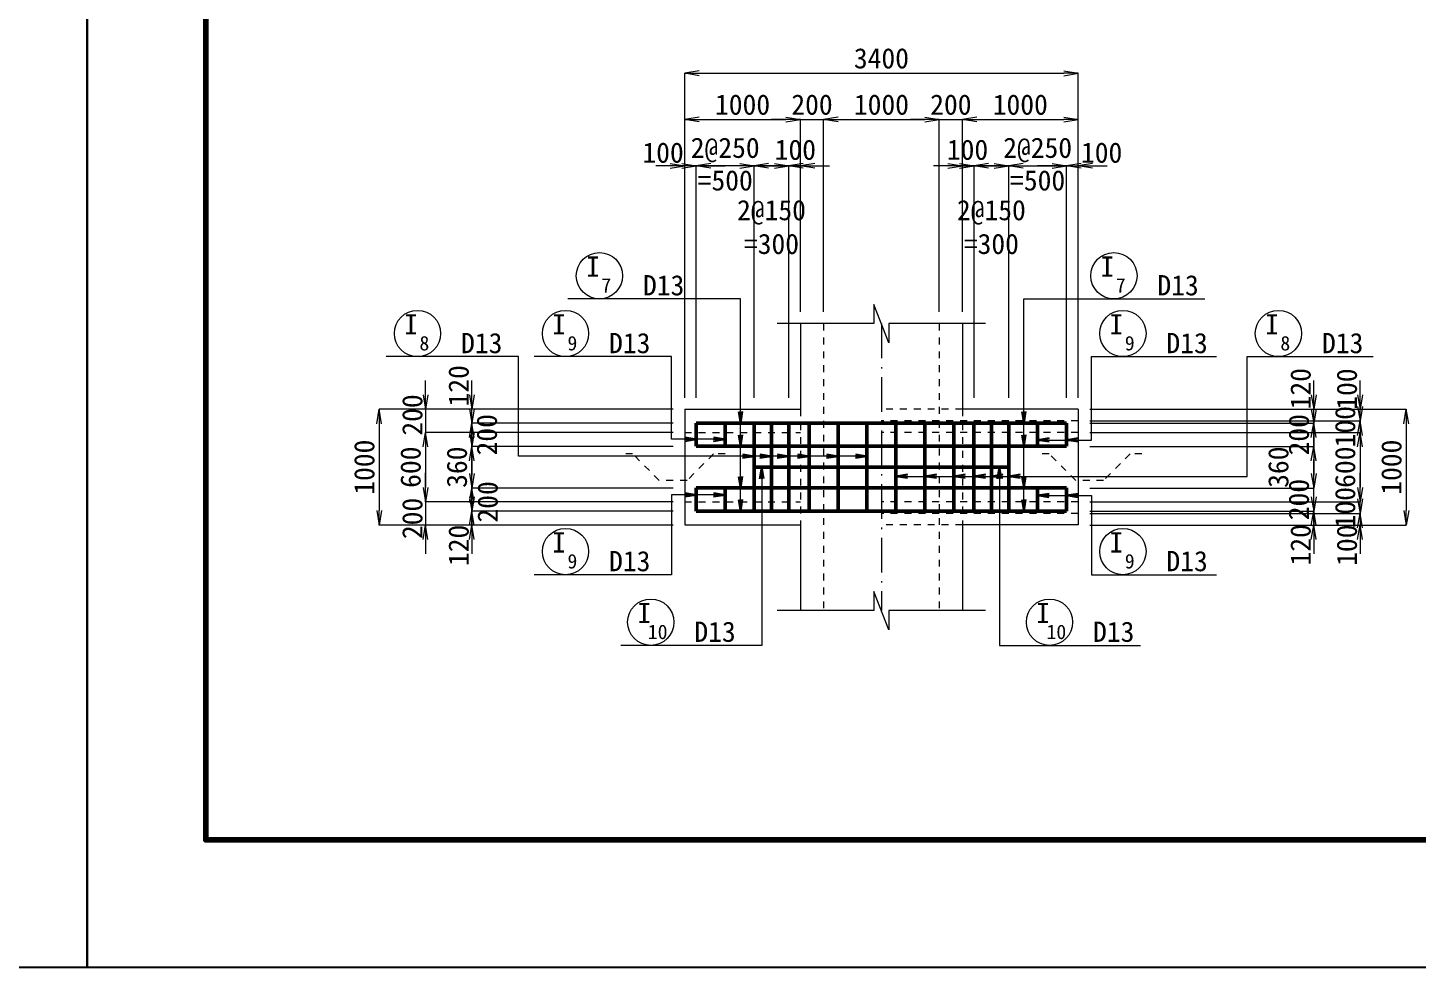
# Model space of a CAD drawing. Header units: millimetres. Extents: x 169470 to 758170, y -17820 to 11880.
# Drawn here: x 631507 to 643514, y -17820 to -9702 of the extents above; entities that cross this region are included whole.
import ezdxf
from ezdxf.enums import TextEntityAlignment as Align

# ---------------------------------------------------------------- set-up
doc = ezdxf.new("R2010")
doc.units = ezdxf.units.MM
doc.header["$LTSCALE"] = 50
doc.header["$PDSIZE"] = 300
doc.linetypes.add('SXF_一点短鎖線', pattern=[9.25, 6, -1.5, 0.25, -1.5])
doc.linetypes.add('SXF_跳び破線', pattern=[12, 6, -6])
doc.layers.get('Defpoints').update_dxf_attribs({"color": 151})
for name, color, linetype, lineweight in [('D-BGD', 7, 'Continuous', 13), ('D-BMK', 2, 'SXF_一点短鎖線', 13), ('D-STR', 1, 'Continuous', 50), ('D-STR-DIM', 7, 'Continuous', 13), ('D-STR-HTXT', 7, 'Continuous', 13), ('D-STR-TXT', 7, 'Continuous', 13), ('D-TTL', 2, 'Continuous', 140)]:
    doc.layers.add(name, color=color, linetype=linetype, lineweight=lineweight)
doc.styles.add('MS ゴシック', font='MS Gothic.ttf')
doc.styles.add('YOKO_GOTHIC', font='MS Gothic.ttf')
doc.dimstyles.new('DIM-50', dxfattribs={"dimscale": 50, "dimtxt": 3.5, "dimasz": 2.5, "dimexe": 0, "dimexo": 2, "dimgap": 0.8, "dimtad": 1, "dimdec": 0, "dimzin": 1, "dimdsep": 46, "dimtxsty": 'MS ゴシック', "dimblk": 'OPEN', "dimcen": 0.1, "dimclrd": 256, "dimclre": 256, "dimclrt": 256, "dimaunit": 1, "dimadec": 3, "dimazin": 0, "dimtfac": 1, "dimtdec": 0, "dimtix": 1, "dimtmove": 2, "dimatfit": 3, "dimldrblk": 'OPEN', "dimfxl": 1, "dimlwd": -1, "dimlwe": -1, "dimarcsym": 2})
doc.dimstyles.new('S50', dxfattribs={"dimscale": 50, "dimtxt": 3.5, "dimasz": 2, "dimexe": 1, "dimexo": 1, "dimgap": 1, "dimtad": 1, "dimdec": 0, "dimzin": 1, "dimdsep": 46, "dimtxsty": 'YOKO_GOTHIC', "dimblk": 'OPEN', "dimcen": 0, "dimclrd": 256, "dimclre": 256, "dimclrt": 256, "dimaunit": 1, "dimadec": 3, "dimazin": 0, "dimtfac": 1, "dimtdec": 0, "dimtix": 1, "dimtmove": 2, "dimatfit": 3, "dimldrblk": 'OPEN', "dimfxl": 1, "dimlwd": -1, "dimlwe": -1, "dimarcsym": 0})

# ---------------------------------------------------------------- blocks, each defined once
blk = doc.blocks.new('_Open')
at = {"color": 0, "linetype": 'ByBlock', "lineweight": -2}
for p, q in [((-1, 0.167), (0, 0)), ((-1, -0.167), (0, 0)), ((0, 0), (-1, 0))]:
    blk.add_line(p, q, dxfattribs=at)
blk = doc.blocks.new('*D73')
at = {"layer": 'D-STR-DIM', "transparency": 16777216}
for p, q in [((637184, -12899), (637184, -10095)), ((637309, -10095), (640459, -10095)), ((640584, -12899), (640584, -10095))]:
    blk.add_line(p, q, dxfattribs=at)
at = {"layer": 'Defpoints', "color": 0, "transparency": 16777216}
for p in [(640584, -10095), (637184, -12999), (640584, -12999)]:
    blk.add_point(p, dxfattribs=at)
at = {"layer": 'D-STR-DIM', "transparency": 16777216, "xscale": 125, "yscale": 125, "zscale": 125, "rotation": 180}
blk.add_blockref('_Open', (637184, -10095), dxfattribs=at)
at = {"layer": 'D-STR-DIM', "transparency": 16777216, "xscale": 125, "yscale": 125, "zscale": 125}
blk.add_blockref('_Open', (640584, -10095), dxfattribs=at)
at = {"layer": 'D-STR-DIM', "transparency": 16777216, "insert": (638884, -9967), "char_height": 175, "attachment_point": 5, "style": 'MS ゴシック'}
blk.add_mtext('3400', dxfattribs=at)
blk = doc.blocks.new('*D74')
at = {"layer": 'D-STR-DIM', "transparency": 16777216}
for p, q in [((637184, -12899), (637184, -10495)), ((637309, -10495), (638059, -10495)), ((638184, -12158), (638184, -10495))]:
    blk.add_line(p, q, dxfattribs=at)
at = {"layer": 'Defpoints', "color": 0, "transparency": 16777216}
for p in [(638184, -10495), (638184, -12258), (637184, -12999)]:
    blk.add_point(p, dxfattribs=at)
at = {"layer": 'D-STR-DIM', "transparency": 16777216, "xscale": 125, "yscale": 125, "zscale": 125, "rotation": 180}
blk.add_blockref('_Open', (637184, -10495), dxfattribs=at)
at = {"layer": 'D-STR-DIM', "transparency": 16777216, "xscale": 125, "yscale": 125, "zscale": 125}
blk.add_blockref('_Open', (638184, -10495), dxfattribs=at)
at = {"layer": 'D-STR-DIM', "transparency": 16777216, "insert": (637684, -10367), "char_height": 175, "attachment_point": 5, "style": 'MS ゴシック'}
blk.add_mtext('1000', dxfattribs=at)
blk = doc.blocks.new('*D75')
at = {"layer": 'D-STR-DIM', "transparency": 16777216}
for p, q in [((638059, -10495), (637934, -10495)), ((638184, -12158), (638184, -10495)), ((638184, -10495), (638384, -10495)), ((638384, -12158), (638384, -10495)), ((638509, -10495), (638634, -10495))]:
    blk.add_line(p, q, dxfattribs=at)
at = {"layer": 'Defpoints', "color": 0, "transparency": 16777216}
for p in [(638384, -10495), (638184, -12258), (638384, -12258)]:
    blk.add_point(p, dxfattribs=at)
at = {"layer": 'D-STR-DIM', "transparency": 16777216, "xscale": 125, "yscale": 125, "zscale": 125}
blk.add_blockref('_Open', (638184, -10495), dxfattribs=at)
at = {"layer": 'D-STR-DIM', "transparency": 16777216, "xscale": 125, "yscale": 125, "zscale": 125, "rotation": 180}
blk.add_blockref('_Open', (638384, -10495), dxfattribs=at)
at = {"layer": 'D-STR-DIM', "transparency": 16777216, "insert": (638284, -10367), "char_height": 175, "attachment_point": 5, "style": 'MS ゴシック'}
blk.add_mtext('200', dxfattribs=at)
blk = doc.blocks.new('*D76')
at = {"layer": 'D-STR-DIM', "transparency": 16777216}
for p, q in [((638384, -12158), (638384, -10495)), ((638509, -10495), (639259, -10495)), ((639384, -12158), (639384, -10495))]:
    blk.add_line(p, q, dxfattribs=at)
at = {"layer": 'Defpoints', "color": 0, "transparency": 16777216}
for p in [(639384, -10495), (638384, -12258), (639384, -12258)]:
    blk.add_point(p, dxfattribs=at)
at = {"layer": 'D-STR-DIM', "transparency": 16777216, "xscale": 125, "yscale": 125, "zscale": 125, "rotation": 180}
blk.add_blockref('_Open', (638384, -10495), dxfattribs=at)
at = {"layer": 'D-STR-DIM', "transparency": 16777216, "xscale": 125, "yscale": 125, "zscale": 125}
blk.add_blockref('_Open', (639384, -10495), dxfattribs=at)
at = {"layer": 'D-STR-DIM', "transparency": 16777216, "insert": (638884, -10367), "char_height": 175, "attachment_point": 5, "style": 'MS ゴシック'}
blk.add_mtext('1000', dxfattribs=at)
blk = doc.blocks.new('*D77')
at = {"layer": 'D-STR-DIM', "transparency": 16777216}
for p, q in [((639259, -10495), (639134, -10495)), ((639384, -12158), (639384, -10495)), ((639384, -10495), (639584, -10495)), ((639584, -12158), (639584, -10495)), ((639709, -10495), (639834, -10495))]:
    blk.add_line(p, q, dxfattribs=at)
at = {"layer": 'Defpoints', "color": 0, "transparency": 16777216}
for p in [(639584, -10495), (639384, -12258), (639584, -12258)]:
    blk.add_point(p, dxfattribs=at)
at = {"layer": 'D-STR-DIM', "transparency": 16777216, "xscale": 125, "yscale": 125, "zscale": 125}
blk.add_blockref('_Open', (639384, -10495), dxfattribs=at)
at = {"layer": 'D-STR-DIM', "transparency": 16777216, "xscale": 125, "yscale": 125, "zscale": 125, "rotation": 180}
blk.add_blockref('_Open', (639584, -10495), dxfattribs=at)
at = {"layer": 'D-STR-DIM', "transparency": 16777216, "insert": (639484, -10367), "char_height": 175, "attachment_point": 5, "style": 'MS ゴシック'}
blk.add_mtext('200', dxfattribs=at)
blk = doc.blocks.new('*D78')
at = {"layer": 'D-STR-DIM', "transparency": 16777216}
for p, q in [((639584, -12158), (639584, -10495)), ((639709, -10495), (640459, -10495)), ((640584, -12899), (640584, -10495))]:
    blk.add_line(p, q, dxfattribs=at)
at = {"layer": 'Defpoints', "color": 0, "transparency": 16777216}
for p in [(640584, -10495), (639584, -12258), (640584, -12999)]:
    blk.add_point(p, dxfattribs=at)
at = {"layer": 'D-STR-DIM', "transparency": 16777216, "xscale": 125, "yscale": 125, "zscale": 125, "rotation": 180}
blk.add_blockref('_Open', (639584, -10495), dxfattribs=at)
at = {"layer": 'D-STR-DIM', "transparency": 16777216, "xscale": 125, "yscale": 125, "zscale": 125}
blk.add_blockref('_Open', (640584, -10495), dxfattribs=at)
at = {"layer": 'D-STR-DIM', "transparency": 16777216, "insert": (640084, -10367), "char_height": 175, "attachment_point": 5, "style": 'MS ゴシック'}
blk.add_mtext('1000', dxfattribs=at)
blk = doc.blocks.new('*D79')
at = {"layer": 'D-STR-DIM', "transparency": 16777216}
for p, q in [((640359, -10895), (640234, -10895)), ((640484, -12899), (640484, -10895)), ((640484, -10895), (640584, -10895)), ((640584, -12899), (640584, -10895)), ((640709, -10895), (640834, -10895))]:
    blk.add_line(p, q, dxfattribs=at)
at = {"layer": 'Defpoints', "color": 0, "transparency": 16777216}
for p in [(640584, -10895), (640484, -12999), (640584, -12999)]:
    blk.add_point(p, dxfattribs=at)
at = {"layer": 'D-STR-DIM', "transparency": 16777216, "xscale": 125, "yscale": 125, "zscale": 125}
blk.add_blockref('_Open', (640484, -10895), dxfattribs=at)
at = {"layer": 'D-STR-DIM', "transparency": 16777216, "xscale": 125, "yscale": 125, "zscale": 125, "rotation": 180}
blk.add_blockref('_Open', (640584, -10895), dxfattribs=at)
at = {"layer": 'D-STR-DIM', "transparency": 16777216, "insert": (640787, -10782), "char_height": 175, "attachment_point": 5, "style": 'MS ゴシック'}
blk.add_mtext('100', dxfattribs=at)
blk = doc.blocks.new('*D80')
at = {"layer": 'D-STR-DIM', "transparency": 16777216}
for p, q in [((637059, -10895), (636934, -10895)), ((637184, -12899), (637184, -10895)), ((637284, -10895), (637184, -10895)), ((637284, -12899), (637284, -10895)), ((637409, -10895), (637534, -10895))]:
    blk.add_line(p, q, dxfattribs=at)
at = {"layer": 'Defpoints', "color": 0, "transparency": 16777216}
for p in [(637184, -10895), (637184, -12999), (637284, -12999)]:
    blk.add_point(p, dxfattribs=at)
at = {"layer": 'D-STR-DIM', "transparency": 16777216, "xscale": 125, "yscale": 125, "zscale": 125}
blk.add_blockref('_Open', (637184, -10895), dxfattribs=at)
at = {"layer": 'D-STR-DIM', "transparency": 16777216, "xscale": 125, "yscale": 125, "zscale": 125, "rotation": 180}
blk.add_blockref('_Open', (637284, -10895), dxfattribs=at)
at = {"layer": 'D-STR-DIM', "transparency": 16777216, "insert": (636997, -10782), "char_height": 175, "attachment_point": 5, "style": 'MS ゴシック'}
blk.add_mtext('100', dxfattribs=at)
blk = doc.blocks.new('*D81')
at = {"layer": 'D-STR-DIM', "transparency": 16777216}
for p, q in [((634944, -12874), (634944, -12749)), ((637084, -12999), (634944, -12999)), ((634944, -12999), (634944, -13199)), ((637084, -13199), (634944, -13199)), ((634944, -13324), (634944, -13449))]:
    blk.add_line(p, q, dxfattribs=at)
at = {"layer": 'Defpoints', "color": 0, "transparency": 16777216}
for p in [(637184, -12999), (634944, -13199), (637184, -13199)]:
    blk.add_point(p, dxfattribs=at)
at = {"layer": 'D-STR-DIM', "transparency": 16777216, "xscale": 125, "yscale": 125, "zscale": 125}
for p, rotation in [((634944, -12999), 270), ((634944, -13199), 90)]:
    blk.add_blockref('_Open', p, dxfattribs=dict(at, rotation=rotation))
at = {"layer": 'D-STR-DIM', "transparency": 16777216, "insert": (634831, -13048), "char_height": 175, "attachment_point": 5, "rotation": 90, "style": 'MS ゴシック'}
blk.add_mtext('200', dxfattribs=at)
blk = doc.blocks.new('*D82')
at = {"layer": 'D-STR-DIM', "transparency": 16777216}
for p, q in [((637084, -13199), (634944, -13199)), ((634944, -13324), (634944, -13674)), ((637084, -13799), (634944, -13799))]:
    blk.add_line(p, q, dxfattribs=at)
at = {"layer": 'Defpoints', "color": 0, "transparency": 16777216}
for p in [(637184, -13199), (634944, -13799), (637184, -13799)]:
    blk.add_point(p, dxfattribs=at)
at = {"layer": 'D-STR-DIM', "transparency": 16777216, "xscale": 125, "yscale": 125, "zscale": 125}
for p, rotation in [((634944, -13199), 90), ((634944, -13799), 270)]:
    blk.add_blockref('_Open', p, dxfattribs=dict(at, rotation=rotation))
at = {"layer": 'D-STR-DIM', "transparency": 16777216, "insert": (634816, -13499), "char_height": 175, "attachment_point": 5, "rotation": 90, "style": 'MS ゴシック'}
blk.add_mtext('600', dxfattribs=at)
blk = doc.blocks.new('*D83')
at = {"layer": 'D-STR-DIM', "transparency": 16777216}
for p, q in [((634944, -13674), (634944, -13549)), ((637084, -13799), (634944, -13799)), ((634944, -13799), (634944, -13999)), ((637084, -13999), (634944, -13999)), ((634944, -14124), (634944, -14249))]:
    blk.add_line(p, q, dxfattribs=at)
at = {"layer": 'Defpoints', "color": 0, "transparency": 16777216}
for p in [(637184, -13799), (634944, -13999), (637184, -13999)]:
    blk.add_point(p, dxfattribs=at)
at = {"layer": 'D-STR-DIM', "transparency": 16777216, "xscale": 125, "yscale": 125, "zscale": 125}
for p, rotation in [((634944, -13799), 270), ((634944, -13999), 90)]:
    blk.add_blockref('_Open', p, dxfattribs=dict(at, rotation=rotation))
at = {"layer": 'D-STR-DIM', "transparency": 16777216, "insert": (634831, -13942), "char_height": 175, "attachment_point": 5, "rotation": 90, "style": 'MS ゴシック'}
blk.add_mtext('200', dxfattribs=at)
blk = doc.blocks.new('*D84')
at = {"layer": 'D-STR-DIM', "transparency": 16777216}
for p, q in [((637084, -12999), (634544, -12999)), ((634544, -13124), (634544, -13874)), ((637084, -13999), (634544, -13999))]:
    blk.add_line(p, q, dxfattribs=at)
at = {"layer": 'Defpoints', "color": 0, "transparency": 16777216}
for p in [(637184, -12999), (634544, -13999), (637184, -13999)]:
    blk.add_point(p, dxfattribs=at)
at = {"layer": 'D-STR-DIM', "transparency": 16777216, "xscale": 125, "yscale": 125, "zscale": 125}
for p, rotation in [((634544, -12999), 90), ((634544, -13999), 270)]:
    blk.add_blockref('_Open', p, dxfattribs=dict(at, rotation=rotation))
at = {"layer": 'D-STR-DIM', "transparency": 16777216, "insert": (634416, -13499), "char_height": 175, "attachment_point": 5, "rotation": 90, "style": 'MS ゴシック'}
blk.add_mtext('1000', dxfattribs=at)
blk = doc.blocks.new('*D85')
at = {"layer": 'D-STR-DIM', "transparency": 16777216}
for p, q in [((635344, -13754), (635344, -13629)), ((637084, -13879), (635344, -13879)), ((635344, -13999), (635344, -13879)), ((637084, -13999), (635344, -13999)), ((635344, -14124), (635344, -14249))]:
    blk.add_line(p, q, dxfattribs=at)
at = {"layer": 'Defpoints', "color": 0, "transparency": 16777216}
for p in [(635344, -13879), (637184, -13879), (637184, -13999)]:
    blk.add_point(p, dxfattribs=at)
at = {"layer": 'D-STR-DIM', "transparency": 16777216, "xscale": 125, "yscale": 125, "zscale": 125}
for p, rotation in [((635344, -13879), 270), ((635344, -13999), 90)]:
    blk.add_blockref('_Open', p, dxfattribs=dict(at, rotation=rotation))
at = {"layer": 'D-STR-DIM', "transparency": 16777216, "insert": (635231, -14175), "char_height": 175, "attachment_point": 5, "rotation": 90, "style": 'MS ゴシック'}
blk.add_mtext('120', dxfattribs=at)
blk = doc.blocks.new('*D86')
at = {"layer": 'D-STR-DIM', "transparency": 16777216}
for p, q in [((635344, -13554), (635344, -13429)), ((637084, -13679), (635344, -13679)), ((635344, -13879), (635344, -13679)), ((637084, -13879), (635344, -13879)), ((635344, -14004), (635344, -14129))]:
    blk.add_line(p, q, dxfattribs=at)
at = {"layer": 'Defpoints', "color": 0, "transparency": 16777216}
for p in [(635344, -13679), (637184, -13679), (637184, -13879)]:
    blk.add_point(p, dxfattribs=at)
at = {"layer": 'D-STR-DIM', "transparency": 16777216, "xscale": 125, "yscale": 125, "zscale": 125}
for p, rotation in [((635344, -13679), 270), ((635344, -13879), 90)]:
    blk.add_blockref('_Open', p, dxfattribs=dict(at, rotation=rotation))
at = {"layer": 'D-STR-DIM', "transparency": 16777216, "insert": (635482, -13799), "char_height": 175, "attachment_point": 5, "rotation": 90, "style": 'MS ゴシック'}
blk.add_mtext('200', dxfattribs=at)
blk = doc.blocks.new('*D87')
at = {"layer": 'D-STR-DIM', "transparency": 16777216}
for p, q in [((635344, -13194), (635344, -13069)), ((637084, -13319), (635344, -13319)), ((635344, -13679), (635344, -13319)), ((637084, -13679), (635344, -13679)), ((635344, -13804), (635344, -13929))]:
    blk.add_line(p, q, dxfattribs=at)
at = {"layer": 'Defpoints', "color": 0, "transparency": 16777216}
for p in [(635344, -13319), (637184, -13319), (637184, -13679)]:
    blk.add_point(p, dxfattribs=at)
at = {"layer": 'D-STR-DIM', "transparency": 16777216, "xscale": 125, "yscale": 125, "zscale": 125}
for p, rotation in [((635344, -13319), 270), ((635344, -13679), 90)]:
    blk.add_blockref('_Open', p, dxfattribs=dict(at, rotation=rotation))
at = {"layer": 'D-STR-DIM', "transparency": 16777216, "insert": (635216, -13499), "char_height": 175, "attachment_point": 5, "rotation": 90, "style": 'MS ゴシック'}
blk.add_mtext('360', dxfattribs=at)
blk = doc.blocks.new('*D88')
at = {"layer": 'D-STR-DIM', "transparency": 16777216}
for p, q in [((635344, -12994), (635344, -12869)), ((637084, -13119), (635344, -13119)), ((635344, -13319), (635344, -13119)), ((637084, -13319), (635344, -13319)), ((635344, -13444), (635344, -13569))]:
    blk.add_line(p, q, dxfattribs=at)
at = {"layer": 'Defpoints', "color": 0, "transparency": 16777216}
for p in [(635344, -13119), (637184, -13119), (637184, -13319)]:
    blk.add_point(p, dxfattribs=at)
at = {"layer": 'D-STR-DIM', "transparency": 16777216, "xscale": 125, "yscale": 125, "zscale": 125}
for p, rotation in [((635344, -13119), 270), ((635344, -13319), 90)]:
    blk.add_blockref('_Open', p, dxfattribs=dict(at, rotation=rotation))
at = {"layer": 'D-STR-DIM', "transparency": 16777216, "insert": (635475, -13219), "char_height": 175, "attachment_point": 5, "rotation": 90, "style": 'MS ゴシック'}
blk.add_mtext('200', dxfattribs=at)
blk = doc.blocks.new('*D89')
at = {"layer": 'D-STR-DIM', "transparency": 16777216}
for p, q in [((635344, -12874), (635344, -12749)), ((637084, -12999), (635344, -12999)), ((635344, -13119), (635344, -12999)), ((637084, -13119), (635344, -13119)), ((635344, -13244), (635344, -13369))]:
    blk.add_line(p, q, dxfattribs=at)
at = {"layer": 'Defpoints', "color": 0, "transparency": 16777216}
for p in [(635344, -12999), (637184, -12999), (637184, -13119)]:
    blk.add_point(p, dxfattribs=at)
at = {"layer": 'D-STR-DIM', "transparency": 16777216, "xscale": 125, "yscale": 125, "zscale": 125}
for p, rotation in [((635344, -12999), 270), ((635344, -13119), 90)]:
    blk.add_blockref('_Open', p, dxfattribs=dict(at, rotation=rotation))
at = {"layer": 'D-STR-DIM', "transparency": 16777216, "insert": (635231, -12796), "char_height": 175, "attachment_point": 5, "rotation": 90, "style": 'MS ゴシック'}
blk.add_mtext('120', dxfattribs=at)
blk = doc.blocks.new('*D90')
at = {"layer": 'D-STR-DIM', "transparency": 16777216}
for p, q in [((640684, -13199), (643020, -13199)), ((643020, -13324), (643020, -13674)), ((640684, -13799), (643020, -13799))]:
    blk.add_line(p, q, dxfattribs=at)
at = {"layer": 'Defpoints', "color": 0, "transparency": 16777216}
for p in [(640584, -13199), (640584, -13799), (643020, -13799)]:
    blk.add_point(p, dxfattribs=at)
at = {"layer": 'D-STR-DIM', "transparency": 16777216, "xscale": 125, "yscale": 125, "zscale": 125}
for p, rotation in [((643020, -13199), 90), ((643020, -13799), 270)]:
    blk.add_blockref('_Open', p, dxfattribs=dict(at, rotation=rotation))
at = {"layer": 'D-STR-DIM', "transparency": 16777216, "insert": (642892, -13499), "char_height": 175, "attachment_point": 5, "rotation": 90, "style": 'MS ゴシック'}
blk.add_mtext('600', dxfattribs=at)
blk = doc.blocks.new('*D91')
at = {"layer": 'D-STR-DIM', "transparency": 16777216}
for p, q in [((643020, -13774), (643020, -13649)), ((640684, -13899), (643020, -13899)), ((643020, -13899), (643020, -13999)), ((640684, -13999), (643020, -13999)), ((643020, -14124), (643020, -14249))]:
    blk.add_line(p, q, dxfattribs=at)
at = {"layer": 'Defpoints', "color": 0, "transparency": 16777216}
for p in [(640584, -13899), (640584, -13999), (643020, -13999)]:
    blk.add_point(p, dxfattribs=at)
at = {"layer": 'D-STR-DIM', "transparency": 16777216, "xscale": 125, "yscale": 125, "zscale": 125}
for p, rotation in [((643020, -13899), 270), ((643020, -13999), 90)]:
    blk.add_blockref('_Open', p, dxfattribs=dict(at, rotation=rotation))
at = {"layer": 'D-STR-DIM', "transparency": 16777216, "insert": (642907, -14173), "char_height": 175, "attachment_point": 5, "rotation": 90, "style": 'MS ゴシック'}
blk.add_mtext('100', dxfattribs=at)
blk = doc.blocks.new('*D92')
at = {"layer": 'D-STR-DIM', "transparency": 16777216}
for p, q in [((640684, -12999), (643420, -12999)), ((643420, -13124), (643420, -13874)), ((640684, -13999), (643420, -13999))]:
    blk.add_line(p, q, dxfattribs=at)
at = {"layer": 'Defpoints', "color": 0, "transparency": 16777216}
for p in [(640584, -12999), (640584, -13999), (643420, -13999)]:
    blk.add_point(p, dxfattribs=at)
at = {"layer": 'D-STR-DIM', "transparency": 16777216, "xscale": 125, "yscale": 125, "zscale": 125}
for p, rotation in [((643420, -12999), 90), ((643420, -13999), 270)]:
    blk.add_blockref('_Open', p, dxfattribs=dict(at, rotation=rotation))
at = {"layer": 'D-STR-DIM', "transparency": 16777216, "insert": (643292, -13499), "char_height": 175, "attachment_point": 5, "rotation": 90, "style": 'MS ゴシック'}
blk.add_mtext('1000', dxfattribs=at)
blk = doc.blocks.new('*D93')
at = {"layer": 'D-STR-DIM', "transparency": 16777216}
for p, q in [((642620, -13754), (642620, -13629)), ((640684, -13879), (642620, -13879)), ((642620, -13999), (642620, -13879)), ((640684, -13999), (642620, -13999)), ((642620, -14124), (642620, -14249))]:
    blk.add_line(p, q, dxfattribs=at)
at = {"layer": 'Defpoints', "color": 0, "transparency": 16777216}
for p in [(640584, -13879), (642620, -13879), (640584, -13999)]:
    blk.add_point(p, dxfattribs=at)
at = {"layer": 'D-STR-DIM', "transparency": 16777216, "xscale": 125, "yscale": 125, "zscale": 125}
for p, rotation in [((642620, -13879), 270), ((642620, -13999), 90)]:
    blk.add_blockref('_Open', p, dxfattribs=dict(at, rotation=rotation))
at = {"layer": 'D-STR-DIM', "transparency": 16777216, "insert": (642507, -14170), "char_height": 175, "attachment_point": 5, "rotation": 90, "style": 'MS ゴシック'}
blk.add_mtext('120', dxfattribs=at)
blk = doc.blocks.new('*D94')
at = {"layer": 'D-STR-DIM', "transparency": 16777216}
for p, q in [((642620, -13554), (642620, -13429)), ((640684, -13679), (642620, -13679)), ((642620, -13879), (642620, -13679)), ((640684, -13879), (642620, -13879)), ((642620, -14004), (642620, -14129))]:
    blk.add_line(p, q, dxfattribs=at)
at = {"layer": 'Defpoints', "color": 0, "transparency": 16777216}
for p in [(640584, -13679), (642620, -13679), (640584, -13879)]:
    blk.add_point(p, dxfattribs=at)
at = {"layer": 'D-STR-DIM', "transparency": 16777216, "xscale": 125, "yscale": 125, "zscale": 125}
for p, rotation in [((642620, -13679), 270), ((642620, -13879), 90)]:
    blk.add_blockref('_Open', p, dxfattribs=dict(at, rotation=rotation))
at = {"layer": 'D-STR-DIM', "transparency": 16777216, "insert": (642492, -13779), "char_height": 175, "attachment_point": 5, "rotation": 90, "style": 'MS ゴシック'}
blk.add_mtext('200', dxfattribs=at)
blk = doc.blocks.new('*D95')
at = {"layer": 'D-STR-DIM', "transparency": 16777216}
for p, q in [((640684, -13319), (642620, -13319)), ((642620, -13554), (642620, -13444)), ((640684, -13679), (642620, -13679))]:
    blk.add_line(p, q, dxfattribs=at)
at = {"layer": 'Defpoints', "color": 0, "transparency": 16777216}
for p in [(640584, -13319), (642620, -13319), (640584, -13679)]:
    blk.add_point(p, dxfattribs=at)
at = {"layer": 'D-STR-DIM', "transparency": 16777216, "xscale": 125, "yscale": 125, "zscale": 125}
for p, rotation in [((642620, -13319), 90), ((642620, -13679), 270)]:
    blk.add_blockref('_Open', p, dxfattribs=dict(at, rotation=rotation))
at = {"layer": 'D-STR-DIM', "transparency": 16777216, "insert": (642315, -13499), "char_height": 175, "attachment_point": 5, "rotation": 90, "style": 'MS ゴシック'}
blk.add_mtext('360', dxfattribs=at)
blk = doc.blocks.new('*D96')
at = {"layer": 'D-STR-DIM', "transparency": 16777216}
for p, q in [((642620, -12994), (642620, -12869)), ((640684, -13119), (642620, -13119)), ((642620, -13319), (642620, -13119)), ((640684, -13319), (642620, -13319)), ((642620, -13444), (642620, -13569))]:
    blk.add_line(p, q, dxfattribs=at)
at = {"layer": 'Defpoints', "color": 0, "transparency": 16777216}
for p in [(640584, -13119), (642620, -13119), (640584, -13319)]:
    blk.add_point(p, dxfattribs=at)
at = {"layer": 'D-STR-DIM', "transparency": 16777216, "xscale": 125, "yscale": 125, "zscale": 125}
for p, rotation in [((642620, -13119), 270), ((642620, -13319), 90)]:
    blk.add_blockref('_Open', p, dxfattribs=dict(at, rotation=rotation))
at = {"layer": 'D-STR-DIM', "transparency": 16777216, "insert": (642492, -13219), "char_height": 175, "attachment_point": 5, "rotation": 90, "style": 'MS ゴシック'}
blk.add_mtext('200', dxfattribs=at)
blk = doc.blocks.new('*D97')
at = {"layer": 'D-STR-DIM', "transparency": 16777216}
for p, q in [((642620, -12874), (642620, -12749)), ((640684, -12999), (642620, -12999)), ((642620, -13119), (642620, -12999)), ((640684, -13119), (642620, -13119)), ((642620, -13244), (642620, -13369))]:
    blk.add_line(p, q, dxfattribs=at)
at = {"layer": 'Defpoints', "color": 0, "transparency": 16777216}
for p in [(640584, -12999), (642620, -12999), (640584, -13119)]:
    blk.add_point(p, dxfattribs=at)
at = {"layer": 'D-STR-DIM', "transparency": 16777216, "xscale": 125, "yscale": 125, "zscale": 125}
for p, rotation in [((642620, -12999), 270), ((642620, -13119), 90)]:
    blk.add_blockref('_Open', p, dxfattribs=dict(at, rotation=rotation))
at = {"layer": 'D-STR-DIM', "transparency": 16777216, "insert": (642507, -12821), "char_height": 175, "attachment_point": 5, "rotation": 90, "style": 'MS ゴシック'}
blk.add_mtext('120', dxfattribs=at)
blk = doc.blocks.new('*D98')
at = {"layer": 'D-STR-DIM', "transparency": 16777216}
for p, q in [((643020, -13674), (643020, -13549)), ((640684, -13799), (643020, -13799)), ((643020, -13899), (643020, -13799)), ((640684, -13899), (643020, -13899)), ((643020, -14024), (643020, -14149))]:
    blk.add_line(p, q, dxfattribs=at)
at = {"layer": 'Defpoints', "color": 0, "transparency": 16777216}
for p in [(640584, -13799), (643020, -13799), (640584, -13899)]:
    blk.add_point(p, dxfattribs=at)
at = {"layer": 'D-STR-DIM', "transparency": 16777216, "xscale": 125, "yscale": 125, "zscale": 125}
for p, rotation in [((643020, -13799), 270), ((643020, -13899), 90)]:
    blk.add_blockref('_Open', p, dxfattribs=dict(at, rotation=rotation))
at = {"layer": 'D-STR-DIM', "transparency": 16777216, "insert": (642892, -13849), "char_height": 175, "attachment_point": 5, "rotation": 90, "style": 'MS ゴシック'}
blk.add_mtext('100', dxfattribs=at)
blk = doc.blocks.new('*D99')
at = {"layer": 'D-STR-DIM', "transparency": 16777216}
for p, q in [((643020, -12874), (643020, -12749)), ((640684, -12999), (643020, -12999)), ((643020, -13099), (643020, -12999)), ((640684, -13099), (643020, -13099)), ((643020, -13224), (643020, -13349))]:
    blk.add_line(p, q, dxfattribs=at)
at = {"layer": 'Defpoints', "color": 0, "transparency": 16777216}
for p in [(640584, -12999), (643020, -12999), (640584, -13099)]:
    blk.add_point(p, dxfattribs=at)
at = {"layer": 'D-STR-DIM', "transparency": 16777216, "xscale": 125, "yscale": 125, "zscale": 125}
for p, rotation in [((643020, -12999), 270), ((643020, -13099), 90)]:
    blk.add_blockref('_Open', p, dxfattribs=dict(at, rotation=rotation))
at = {"layer": 'D-STR-DIM', "transparency": 16777216, "insert": (642907, -12824), "char_height": 175, "attachment_point": 5, "rotation": 90, "style": 'MS ゴシック'}
blk.add_mtext('100', dxfattribs=at)
blk = doc.blocks.new('*D100')
at = {"layer": 'D-STR-DIM', "transparency": 16777216}
for p, q in [((643020, -12974), (643020, -12849)), ((640684, -13099), (643020, -13099)), ((640684, -13199), (643020, -13199)), ((643020, -13099), (643020, -13199)), ((643020, -13324), (643020, -13449))]:
    blk.add_line(p, q, dxfattribs=at)
at = {"layer": 'Defpoints', "color": 0, "transparency": 16777216}
for p in [(640584, -13099), (640584, -13199), (643020, -13199)]:
    blk.add_point(p, dxfattribs=at)
at = {"layer": 'D-STR-DIM', "transparency": 16777216, "xscale": 125, "yscale": 125, "zscale": 125}
for p, rotation in [((643020, -13099), 270), ((643020, -13199), 90)]:
    blk.add_blockref('_Open', p, dxfattribs=dict(at, rotation=rotation))
at = {"layer": 'D-STR-DIM', "transparency": 16777216, "insert": (642892, -13149), "char_height": 175, "attachment_point": 5, "rotation": 90, "style": 'MS ゴシック'}
blk.add_mtext('100', dxfattribs=at)
blk = doc.blocks.new('*D2464')
at = {"layer": 'D-STR-DIM', "transparency": 16777216}
for p, q in [((637959, -10895), (637834, -10895)), ((638084, -12899), (638084, -10895)), ((638184, -10895), (638084, -10895)), ((638184, -12158), (638184, -10895)), ((638309, -10895), (638434, -10895))]:
    blk.add_line(p, q, dxfattribs=at)
at = {"layer": 'Defpoints', "color": 0, "transparency": 16777216}
for p in [(638084, -10895), (638184, -12258), (638084, -12999)]:
    blk.add_point(p, dxfattribs=at)
at = {"layer": 'D-STR-DIM', "transparency": 16777216, "xscale": 125, "yscale": 125, "zscale": 125}
blk.add_blockref('_Open', (638084, -10895), dxfattribs=at)
at = {"layer": 'D-STR-DIM', "transparency": 16777216, "xscale": 125, "yscale": 125, "zscale": 125, "rotation": 180}
blk.add_blockref('_Open', (638184, -10895), dxfattribs=at)
at = {"layer": 'D-STR-DIM', "transparency": 16777216, "insert": (638140, -10757), "char_height": 175, "attachment_point": 5, "style": 'MS ゴシック'}
blk.add_mtext('100', dxfattribs=at)
blk = doc.blocks.new('*D2465')
at = {"layer": 'D-STR-DIM', "transparency": 16777216}
for p, q in [((637159, -10895), (637034, -10895)), ((637284, -12899), (637284, -10895)), ((637784, -10895), (637284, -10895)), ((637784, -12899), (637784, -10895)), ((637909, -10895), (638034, -10895))]:
    blk.add_line(p, q, dxfattribs=at)
at = {"layer": 'Defpoints', "color": 0, "transparency": 16777216}
for p in [(637284, -10895), (637284, -12999), (637784, -12999)]:
    blk.add_point(p, dxfattribs=at)
at = {"layer": 'D-STR-DIM', "transparency": 16777216, "xscale": 125, "yscale": 125, "zscale": 125}
blk.add_blockref('_Open', (637284, -10895), dxfattribs=at)
at = {"layer": 'D-STR-DIM', "transparency": 16777216, "xscale": 125, "yscale": 125, "zscale": 125, "rotation": 180}
blk.add_blockref('_Open', (637784, -10895), dxfattribs=at)
at = {"layer": 'D-STR-DIM', "transparency": 16777216, "char_height": 175, "attachment_point": 5, "style": 'MS ゴシック'}
for s, insert in [('2@250', (637534, -10758)), ('=500', (637534, -11022))]:
    blk.add_mtext(s, dxfattribs=dict(at, insert=insert))
blk = doc.blocks.new('*D2466')
at = {"layer": 'D-STR-DIM', "transparency": 16777216}
for p, q in [((637659, -10895), (637534, -10895)), ((637784, -12899), (637784, -10895)), ((637784, -10895), (638084, -10895)), ((638084, -12899), (638084, -10895)), ((638209, -10895), (638334, -10895))]:
    blk.add_line(p, q, dxfattribs=at)
at = {"layer": 'Defpoints', "color": 0, "transparency": 16777216}
for p in [(638084, -10895), (637784, -12999), (638084, -12999)]:
    blk.add_point(p, dxfattribs=at)
at = {"layer": 'D-STR-DIM', "transparency": 16777216, "xscale": 125, "yscale": 125, "zscale": 125}
blk.add_blockref('_Open', (637784, -10895), dxfattribs=at)
at = {"layer": 'D-STR-DIM', "transparency": 16777216, "xscale": 125, "yscale": 125, "zscale": 125, "rotation": 180}
blk.add_blockref('_Open', (638084, -10895), dxfattribs=at)
at = {"layer": 'D-STR-DIM', "transparency": 16777216, "insert": (637934, -11425), "char_height": 175, "attachment_point": 5, "style": 'MS ゴシック'}
blk.add_mtext('2@150\\P=300', dxfattribs=at)
blk = doc.blocks.new('*D2467')
at = {"layer": 'D-STR-DIM', "transparency": 16777216}
for p, q in [((639459, -10895), (639334, -10895)), ((639584, -12158), (639584, -10895)), ((639584, -10895), (639684, -10895)), ((639684, -12899), (639684, -10895)), ((639809, -10895), (639934, -10895))]:
    blk.add_line(p, q, dxfattribs=at)
at = {"layer": 'Defpoints', "color": 0, "transparency": 16777216}
for p in [(639684, -10895), (639584, -12258), (639684, -12999)]:
    blk.add_point(p, dxfattribs=at)
at = {"layer": 'D-STR-DIM', "transparency": 16777216, "xscale": 125, "yscale": 125, "zscale": 125}
blk.add_blockref('_Open', (639584, -10895), dxfattribs=at)
at = {"layer": 'D-STR-DIM', "transparency": 16777216, "xscale": 125, "yscale": 125, "zscale": 125, "rotation": 180}
blk.add_blockref('_Open', (639684, -10895), dxfattribs=at)
at = {"layer": 'D-STR-DIM', "transparency": 16777216, "insert": (639628, -10757), "char_height": 175, "attachment_point": 5, "style": 'MS ゴシック'}
blk.add_mtext('100', dxfattribs=at)
blk = doc.blocks.new('*D2468')
at = {"layer": 'D-STR-DIM', "transparency": 16777216}
for p, q in [((639859, -10895), (639734, -10895)), ((639984, -12899), (639984, -10895)), ((639984, -10895), (640484, -10895)), ((640484, -12899), (640484, -10895)), ((640609, -10895), (640734, -10895))]:
    blk.add_line(p, q, dxfattribs=at)
at = {"layer": 'Defpoints', "color": 0, "transparency": 16777216}
for p in [(640484, -10895), (639984, -12999), (640484, -12999)]:
    blk.add_point(p, dxfattribs=at)
at = {"layer": 'D-STR-DIM', "transparency": 16777216, "xscale": 125, "yscale": 125, "zscale": 125}
blk.add_blockref('_Open', (639984, -10895), dxfattribs=at)
at = {"layer": 'D-STR-DIM', "transparency": 16777216, "xscale": 125, "yscale": 125, "zscale": 125, "rotation": 180}
blk.add_blockref('_Open', (640484, -10895), dxfattribs=at)
at = {"layer": 'D-STR-DIM', "transparency": 16777216, "char_height": 175, "attachment_point": 5, "style": 'MS ゴシック'}
for s, insert in [('2@250', (640234, -10758)), ('=500', (640234, -11022))]:
    blk.add_mtext(s, dxfattribs=dict(at, insert=insert))
blk = doc.blocks.new('*D2469')
at = {"layer": 'D-STR-DIM', "transparency": 16777216}
for p, q in [((639559, -10895), (639434, -10895)), ((639684, -12899), (639684, -10895)), ((639984, -10895), (639684, -10895)), ((639984, -12899), (639984, -10895)), ((640109, -10895), (640234, -10895))]:
    blk.add_line(p, q, dxfattribs=at)
at = {"layer": 'Defpoints', "color": 0, "transparency": 16777216}
for p in [(639684, -10895), (639684, -12999), (639984, -12999)]:
    blk.add_point(p, dxfattribs=at)
at = {"layer": 'D-STR-DIM', "transparency": 16777216, "xscale": 125, "yscale": 125, "zscale": 125}
blk.add_blockref('_Open', (639684, -10895), dxfattribs=at)
at = {"layer": 'D-STR-DIM', "transparency": 16777216, "xscale": 125, "yscale": 125, "zscale": 125, "rotation": 180}
blk.add_blockref('_Open', (639984, -10895), dxfattribs=at)
at = {"layer": 'D-STR-DIM', "transparency": 16777216, "insert": (639834, -11425), "char_height": 175, "attachment_point": 5, "style": 'MS ゴシック'}
blk.add_mtext('2@150\\P=300', dxfattribs=at)

msp = doc.modelspace()

# ---------------------------------------------------------------- linework, layer by layer
at = {"layer": 'D-BGD'}
for p, q in [((638183.8, -12258.45), (638183.8, -12998.51)), ((639583.8, -12258.45), (639583.8, -12998.51)), ((637183.8, -12998.51), (637183.8, -13998.51)), ((638183.8, -13998.51), (638183.8, -14738.57)), ((639583.8, -13998.51), (639583.8, -14738.57))]:
    msp.add_line(p, q, dxfattribs=at)
at = {"layer": 'D-BGD', "linetype": 'SXF_跳び破線', "ltscale": 0.2}
for p, q in [((638383.8, -12258.45), (638383.8, -14738.57)), ((639383.8, -12258.45), (639383.8, -14738.57)), ((638183.8, -12998.51), (638183.8, -13998.51)), ((639583.8, -12998.51), (638883.8, -12998.51)), ((639583.8, -12998.51), (639583.8, -13998.51)), ((637183.8, -13198.51), (638183.8, -13198.51)), ((640583.8, -13098.51), (638883.8, -13098.51)), ((640583.8, -13198.51), (638883.8, -13198.51)), ((637183.8, -13798.51), (638183.8, -13798.51)), ((640583.8, -13798.51), (638883.8, -13798.51)), ((640583.8, -13898.51), (638883.8, -13898.51)), ((639583.8, -13998.51), (638883.8, -13998.51))]:
    msp.add_line(p, q, dxfattribs=at)
at = {"layer": 'D-BGD', "ltscale": 100}
for p, q in [((637183.8, -12998.51), (638183.8, -12998.51)), ((637183.8, -13998.51), (638183.8, -13998.51))]:
    msp.add_line(p, q, dxfattribs=at)
at = {"layer": 'D-BGD', "ltscale": 30}
for p, q in [((640583.8, -12998.51), (639583.8, -12998.51)), ((640583.8, -12998.51), (640583.8, -13998.51)), ((640583.8, -13998.51), (639583.8, -13998.51))]:
    msp.add_line(p, q, dxfattribs=at)
at = {"layer": 'D-BGD', "linetype": 'SXF_跳び破線', "ltscale": 0.2}
for points in [[(637533.8, -13383.51), (637433.8, -13383.51), (637203.8, -13613.51), (636963.8, -13613.51), (636733.8, -13383.51), (636633.8, -13383.51)], [(641133.8, -13383.51), (641033.8, -13383.51), (640803.8, -13613.51), (640563.8, -13613.51), (640333.8, -13383.51), (640233.8, -13383.51)]]:
    msp.add_lwpolyline(points, dxfattribs=at)
at = {"layer": 'D-BMK'}
msp.add_line((638883.8, -12258.45), (638883.8, -14738.57), dxfattribs=at)
at = {"layer": 'D-STR'}
for p, q in [((637283.8, -13118.51), (638883.8, -13118.51)), ((637283.8, -13118.51), (637283.8, -13318.51)), ((637533.8, -13118.51), (637533.8, -13318.51)), ((637783.8, -13118.51), (637783.8, -13878.51)), ((637933.8, -13118.51), (637933.8, -13878.51)), ((638083.8, -13118.51), (638083.8, -13878.51)), ((638258.8, -13878.51), (638258.8, -13118.51)), ((638508.8, -13878.51), (638508.8, -13118.51)), ((638758.8, -13878.51), (638758.8, -13118.51)), ((640483.8, -13118.51), (638883.8, -13118.51)), ((639008.8, -13118.51), (639008.8, -13878.51)), ((639258.8, -13118.51), (639258.8, -13878.51)), ((639508.8, -13118.51), (639508.8, -13878.51)), ((639683.8, -13118.51), (639683.8, -13878.51)), ((639833.8, -13118.51), (639833.8, -13878.51)), ((639983.8, -13118.51), (639983.8, -13878.51)), ((640233.8, -13118.51), (640233.8, -13318.51)), ((640483.8, -13118.51), (640483.8, -13318.51)), ((637283.8, -13318.51), (638883.8, -13318.51)), ((640483.8, -13318.51), (638883.8, -13318.51)), ((637783.8, -13498.51), (639983.8, -13498.51)), ((637283.8, -13678.51), (638883.8, -13678.51)), ((637283.8, -13878.51), (637283.8, -13678.51)), ((637533.8, -13678.51), (637533.8, -13878.51)), ((640483.8, -13678.51), (638883.8, -13678.51)), ((640233.8, -13678.51), (640233.8, -13878.51)), ((640483.8, -13878.51), (640483.8, -13678.51)), ((637283.8, -13878.51), (638883.8, -13878.51)), ((640483.8, -13878.51), (638883.8, -13878.51))]:
    msp.add_line(p, q, dxfattribs=at)
at = {"layer": 'D-STR-HTXT'}
for p, q in [((635746.48, -12543.97), (634603.3, -12543.97)), ((637068.69, -12543.97), (635882.42, -12543.97)), ((640698.92, -12543.97), (641780.31, -12543.97)), ((642043.43, -12543.97), (643133.99, -12543.97)), ((637068.69, -14428.37), (635882.42, -14428.37)), ((640698.92, -14428.37), (641780.31, -14428.37))]:
    msp.add_line(p, q, dxfattribs=at)
for points in [[(639783.8, -12258.45), (638948.8, -12258.45), (638948.8, -12423.45), (638818.8, -12093.45), (638818.8, -12258.45), (637983.8, -12258.45)], [(639783.8, -14738.57), (638948.8, -14738.57), (638948.8, -14903.57), (638818.8, -14573.57), (638818.8, -14738.57), (637983.8, -14738.57)]]:
    msp.add_lwpolyline(points, dxfattribs=at)
for centre in [(636446.98, -11844.37), (640892.74, -11844.37), (634874.86, -12343.97), (642315, -12343.97)]:
    msp.add_circle(centre, 200, dxfattribs=at)
at = {"layer": 'D-STR-HTXT', "color": 4}
for centre in [(636153.99, -12343.97), (640970.49, -12343.97), (636153.99, -14228.37), (640970.49, -14228.37), (636890.96, -14838.54), (640336.38, -14838.54)]:
    msp.add_circle(centre, 200, dxfattribs=at)
at = {"layer": 'D-TTL'}
msp.add_lwpolyline([(633044.53, 10780), (633044.53, -16720), (673044.53, -16720), (673044.53, 10780)], close=True, dxfattribs=at)
at = {"layer": 'Defpoints', "color": 1}
for points in [[(589969.53, 11880), (589969.53, -17820), (632019.53, -17820), (632019.53, 11880)], [(632019.53, 11880), (632019.53, -17820), (674069.53, -17820), (674069.53, 11880)]]:
    msp.add_lwpolyline(points, close=True, dxfattribs=at)

# ---------------------------------------------------------------- texts
at = {"layer": 'D-STR-TXT', "style": 'YOKO_GOTHIC'}
for s, height, p in [('I', 175, (636390.7, -11852.68)), ('I', 175, (640836.47, -11852.68)), ('7', 125, (636506.36, -11990.49)), ('7', 125, (640952.13, -11990.49)), ('I', 175, (634818.59, -12352.29)), ('I', 175, (642258.72, -12352.29)), ('8', 125, (634934.25, -12490.09)), ('8', 125, (642374.38, -12490.09))]:
    msp.add_text(s, height=height, dxfattribs=at).set_placement(p, align=Align.CENTER)
for p in [(636823.5, -12014.37), (641269.27, -12014.37), (635251.38, -12513.97), (636530.51, -12513.97), (641347.01, -12513.97), (642691.52, -12513.97), (636530.51, -14398.37), (641347.01, -14398.37)]:
    msp.add_text('D13', height=175, dxfattribs=at).set_placement(p)
at = {"layer": 'D-STR-TXT', "color": 4, "style": 'YOKO_GOTHIC'}
for s, height, p in [('I', 175, (636097.71, -12352.29)), ('I', 175, (640914.22, -12352.29)), ('9', 125, (636213.37, -12490.09)), ('9', 125, (641029.88, -12490.09)), ('I', 175, (636097.71, -14236.69)), ('I', 175, (640914.22, -14236.69)), ('9', 125, (636213.37, -14374.49)), ('9', 125, (641029.88, -14374.49)), ('I', 175, (636834.69, -14846.85)), ('I', 175, (640280.11, -14846.85)), ('10', 125, (636950.35, -14984.66)), ('10', 125, (640395.77, -14984.66))]:
    msp.add_text(s, height=height, dxfattribs=at).set_placement(p, align=Align.CENTER)
for p in [(637267.48, -15008.54), (640712.9, -15008.54)]:
    msp.add_text('D13', height=175, dxfattribs=at).set_placement(p)

# ---------------------------------------------------------------- dimensions: what is measured, and where the dimension line sits
at = {"layer": 'D-STR-DIM'}
for base, p1, p2, picture, middle in [((640583.8, -10094.54), (637183.8, -12998.51), (640583.8, -12998.51), '*D73', (638883.8, -9967.04)), ((638183.8, -10494.54), (637183.8, -12998.51), (638183.8, -12258.45), '*D74', (637683.8, -10367.04)), ((638383.8, -10494.54), (638183.8, -12258.45), (638383.8, -12258.45), '*D75', (638283.8, -10367.04)), ((639383.8, -10494.54), (638383.8, -12258.45), (639383.8, -12258.45), '*D76', (638883.8, -10367.04)), ((639583.8, -10494.54), (639383.8, -12258.45), (639583.8, -12258.45), '*D77', (639483.8, -10367.04)), ((640583.8, -10494.54), (639583.8, -12258.45), (640583.8, -12998.51), '*D78', (640083.8, -10367.04))]:
    dim = msp.add_linear_dim(base=base, p1=p1, p2=p2, dimstyle='DIM-50', dxfattribs=at)
    dim.commit()
    dim.dimension.update_dxf_attribs({"geometry": picture, "text_midpoint": middle})
for base, p1, p2, angle, picture, middle in [((637183.8, -10894.54), (637283.8, -12998.51), (637183.8, -12998.51), 180, '*D80', (636997.29, -10782.04)), ((638083.8, -10894.54), (638183.8, -12258.45), (638083.8, -12998.51), 180, '*D2464', (638139.77, -10757.04)), ((639683.8, -10894.54), (639583.8, -12258.45), (639683.8, -12998.51), 0, '*D2467', (639627.84, -10757.04)), ((635343.83, -12998.51), (637183.8, -13118.51), (637183.8, -12998.51), 90, '*D89', (635231.33, -12796.45)), ((642619.72, -12998.51), (640583.8, -13118.51), (640583.8, -12998.51), 90, '*D97', (642507.22, -12821.18)), ((643019.72, -12998.51), (640583.8, -13098.51), (640583.8, -12998.51), 270, '*D99', (642907.22, -12824.44)), ((634943.83, -13198.51), (637183.8, -12998.51), (637183.8, -13198.51), 90, '*D81', (634831.33, -13048.15)), ((635343.83, -13118.51), (637183.8, -13318.51), (637183.8, -13118.51), 90, '*D88', (635475.43, -13218.51)), ((642619.72, -13318.51), (640583.8, -13678.51), (640583.8, -13318.51), 90, '*D95', (642315.37, -13498.51)), ((635343.83, -13678.51), (637183.8, -13878.51), (637183.8, -13678.51), 90, '*D86', (635482.44, -13798.51)), ((634943.83, -13998.51), (637183.8, -13798.51), (637183.8, -13998.51), 90, '*D83', (634831.33, -13942.19)), ((635343.83, -13878.51), (637183.8, -13998.51), (637183.8, -13878.51), 90, '*D85', (635231.33, -14175.34)), ((642619.72, -13878.51), (640583.8, -13998.51), (640583.8, -13878.51), 90, '*D93', (642507.22, -14170.36)), ((643019.72, -13998.51), (640583.8, -13898.51), (640583.8, -13998.51), 90, '*D91', (642907.22, -14172.58))]:
    dim = msp.add_linear_dim(base=base, p1=p1, p2=p2, angle=angle, dimstyle='DIM-50', dxfattribs=at)
    dim.commit()
    dim.dimension.update_dxf_attribs({"geometry": picture, "text_midpoint": middle, "dimtype": 160})
for base, p1, p2, angle, picture, middle in [((637283.8, -10894.54), (637783.8, -12998.51), (637283.8, -12998.51), 180, '*D2465', (637533.8, -10894.54)), ((640483.8, -10894.54), (639983.8, -12998.51), (640483.8, -12998.51), 0, '*D2468', (640233.8, -10894.54))]:
    dim = msp.add_linear_dim(base=base, p1=p1, p2=p2, angle=angle, text='2@250\\X=<>', dimstyle='DIM-50', dxfattribs=at)
    dim.commit()
    dim.dimension.update_dxf_attribs({"geometry": picture, "text_midpoint": middle})
dim = msp.add_linear_dim(base=(640583.8, -10894.54), p1=(640483.8, -12998.51), p2=(640583.8, -12998.51), dimstyle='DIM-50', dxfattribs=at)
dim.commit()
dim.dimension.update_dxf_attribs({"geometry": '*D79', "text_midpoint": (640787.26, -10782.04), "dimtype": 160})
for base, p1, p2, angle, picture, middle in [((638083.8, -10894.54), (637783.8, -12998.51), (638083.8, -12998.51), 180, '*D2466', (637933.8, -11425.2)), ((639683.8, -10894.54), (639983.8, -12998.51), (639683.8, -12998.51), 0, '*D2469', (639833.8, -11425.2))]:
    dim = msp.add_linear_dim(base=base, p1=p1, p2=p2, angle=angle, text='2@150\\P=<>', dimstyle='DIM-50', dxfattribs=at)
    dim.commit()
    dim.dimension.update_dxf_attribs({"geometry": picture, "text_midpoint": middle, "dimtype": 160})
for base, p1, p2, angle, picture, middle in [((643019.72, -13198.51), (640583.8, -13098.51), (640583.8, -13198.51), 270, '*D100', (642892.22, -13148.51)), ((642619.72, -13118.51), (640583.8, -13318.51), (640583.8, -13118.51), 90, '*D96', (642492.22, -13218.51)), ((634543.83, -13998.51), (637183.8, -12998.51), (637183.8, -13998.51), 90, '*D84', (634416.33, -13498.51)), ((635343.83, -13318.51), (637183.8, -13678.51), (637183.8, -13318.51), 90, '*D87', (635216.33, -13498.51)), ((643419.72, -13998.51), (640583.8, -12998.51), (640583.8, -13998.51), 90, '*D92', (643292.22, -13498.51)), ((634943.83, -13798.51), (637183.8, -13198.51), (637183.8, -13798.51), 90, '*D82', (634816.33, -13498.51)), ((643019.72, -13798.51), (640583.8, -13198.51), (640583.8, -13798.51), 90, '*D90', (642892.22, -13498.51)), ((642619.72, -13678.51), (640583.8, -13878.51), (640583.8, -13678.51), 90, '*D94', (642492.22, -13778.51)), ((643019.72, -13798.51), (640583.8, -13898.51), (640583.8, -13798.51), 90, '*D98', (642892.22, -13848.51))]:
    dim = msp.add_linear_dim(base=base, p1=p1, p2=p2, angle=angle, dimstyle='DIM-50', dxfattribs=at)
    dim.commit()
    dim.dimension.update_dxf_attribs({"geometry": picture, "text_midpoint": middle})

# ---------------------------------------------------------------- leaders
at = {"layer": 'D-STR-HTXT'}
for points in [[(637665.09, -13878.51), (637665.09, -12044.37), (636175.41, -12044.37)], [(640113.52, -13878.51), (640113.52, -12044.37), (641679.17, -12044.37)], [(638758.8, -13402.54), (635746.48, -13402.54), (635746.48, -12543.97)], [(637283.8, -13257.09), (637068.69, -13257.09), (637068.69, -12543.97)], [(639008.8, -13578.51), (642043.43, -13578.51), (642043.43, -12543.97)], [(640483.8, -13264.63), (640698.92, -13264.63), (640698.92, -12543.97)], [(637665.09, -13118.51), (637665.09, -12863.51)], [(640113.52, -13118.51), (640113.52, -12863.51)], [(637665.09, -13318.51), (637665.09, -13063.51)], [(640113.52, -13318.51), (640113.52, -13063.51)], [(637533.8, -13257.09), (637068.69, -13257.09)], [(640233.8, -13264.63), (640698.92, -13264.63)], [(637933.8, -13402.54), (637240.71, -13402.54)], [(637783.8, -13402.54), (637490.71, -13402.54)], [(637665.09, -13678.51), (637665.09, -13423.51)], [(638083.8, -13402.54), (637666.87, -13402.54)], [(638258.8, -13402.54), (637965.71, -13402.54)], [(638508.8, -13402.54), (638215.71, -13402.54)], [(640113.52, -13678.51), (640113.52, -13423.51)], [(637850.25, -13498.51), (637850.25, -15038.54), (636631.76, -15038.54)], [(639258.8, -13578.51), (639551.9, -13578.51)], [(639508.8, -13578.51), (639801.9, -13578.51)], [(639683.8, -13578.51), (640035.21, -13578.51)], [(639833.8, -13578.51), (640526.9, -13578.51)], [(639904.32, -13498.51), (639904.32, -15038.54), (641122.8, -15038.54)], [(639983.8, -13578.51), (640276.9, -13578.51)], [(637283.8, -13736.78), (637068.69, -13736.78), (637068.69, -14428.37)], [(637533.8, -13736.78), (637068.69, -13736.78)], [(640233.8, -13744.63), (640698.92, -13744.63)], [(640483.8, -13744.63), (640698.92, -13744.63), (640698.92, -14428.37)]]:
    msp.add_leader(points, dimstyle='S50', dxfattribs=at)

doc.saveas('drawing.dxf')
